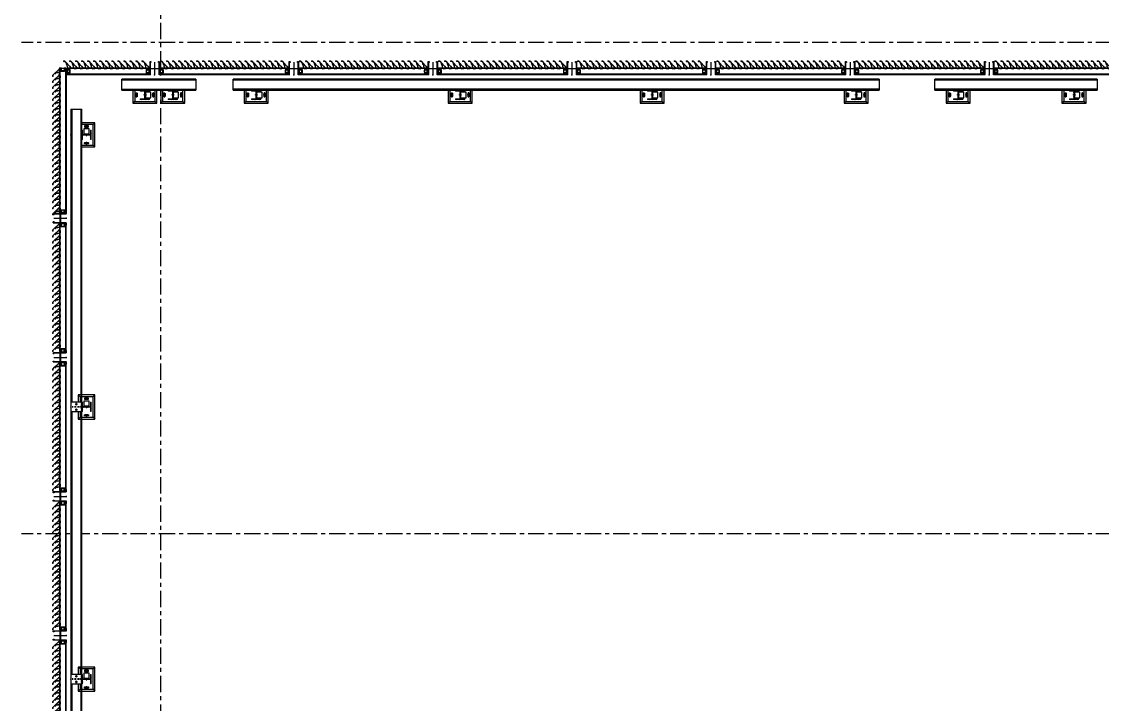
# Model space of a CAD drawing. Header units: millimetres. Extents: x -4391136 to -1798569, y -886572 to -291056.
# Drawn here: x -2376731 to -2365074, y -367200 to -359837 of the extents above; entities that cross this region are included whole.
import ezdxf
from ezdxf.enums import TextEntityAlignment as Align

# ---------------------------------------------------------------- set-up
doc = ezdxf.new("R2010")
doc.units = ezdxf.units.MM
doc.set_wipeout_variables(frame=1)
for name, pattern in [('CENTER', [50.8, 31.75, -6.35, 6.35, -6.35]), ('TA_GL_000.70000', [1.925, 0.7, -0.175, 0.175, -0.175, 0.7]), ('XKITLINE00', [0]), ('XKITLINE02', [4, 2, -2])]:
    doc.linetypes.add(name, pattern=pattern)
for name, color, linetype in [('000 - 0_SYM_DWG_GRID-BUBBLE_MAIN_COLOR_1', 7, 'Continuous'), ('000 - 0_SYM_DWG_GRIDLINE_MAIN_COLOR_251', 7, 'Continuous'), ('000 - GRID', 7, 'CENTER'), ('000 - STRUCTURE_STEEL_ACCESORIES_HATCH_', 7, 'Continuous'), ('000 - STRUCTURE_STEEL_ACCESORIES_HIDDEN_', 7, 'Continuous'), ('000 - STRUCTURE_STEEL_ACCESORIES_MAIN_COLOR_1', 7, 'Continuous'), ('000 - STRUCTURE_STEEL_FRAMING_CUT_COLOR_4', 7, 'Continuous'), ('000 - STRUCTURE_STEEL_FRAMING_HIDDEN_', 7, 'Continuous'), ('000 - STRUCTURE_STEEL_FRAMING_SUB_COLOR_2', 7, 'Continuous'), ('000 - STRUCTURE_STEEL_FRAMING_WIPEOUT_', 7, 'Continuous'), ('010 - ASPG_ACCESSORIES_MAIN_COLOR_1', 7, 'Continuous'), ('010 - ASPG_EXTR_MAIN_COLOR_2', 7, 'Continuous'), ('010 - ASPG_FRAMING_CUT_COLOR_4', 7, 'Continuous'), ('010 - ASPG_FRAMING_HATCH_', 7, 'Continuous'), ('010 - ASPG_FRAMING_MAIN_COLOR_1', 7, 'Continuous'), ('010 - ASPG_FRAMING_MAIN_COLOR_2', 7, 'Continuous'), ('010 - ASPG_FRAMING_SUB_COLOR_2', 7, 'Continuous'), ('010 - ASPG_FRAMING_WIPEOUT_', 7, 'Continuous'), ('_PP-Dim', 7, 'Continuous'), ('BOLT & SCREW', 7, 'Continuous'), ('Center Line', 7, 'CENTER')]:
    doc.layers.add(name, color=color, linetype=linetype)
for name, color, linetype, plot in [('000 - STRUCTURE_STEEL_FRAMING_DEF_SUB', 7, 'Continuous', False), ('010 - ASPG_EXTR_DEF_SUB', 7, 'Continuous', False), ('010 - ASPG_FASTERN_DEF_SUB', 7, 'Continuous', False), ('010 - ASPG_FRAMING_DEF_SUB', 7, 'Continuous', False)]:
    doc.layers.add(name, color=color, linetype=linetype, plot=plot)
doc.layers.add('12-GRID', color=7, linetype='CENTER', lineweight=13)
doc.layers.add('SCREW', color=7, linetype='Continuous', lineweight=5)
doc.styles.add('Arial', font='arial.ttf', dxfattribs={"height": 1500})
doc.styles.add('TA', font='', dxfattribs={"height": 4.5})
doc.styles.get('TA').set_extended_font_data('Cordia New')
pattern_1 = [(270, (1257419.24324, -520041.6224), (0.65495992507, -1.1344238721), [0.7562825814, -1.5125651628]), (30, (1257419.24324, -520041.6224), (0.65495992936, 1.1344238696), [0.7562825814, -1.5125651628]), (330, (1257419.24324, -520041.6224), (1.30991985442, -2.48e-09), [-1.5125651628, 0.7562825814])]
pattern_2 = [(315, (1257419.4929, -520021.6224), (1.3369313545, 1.3369313545), []), (45, (1257419.4929, -520021.6224), (-1.3369313545, 1.3369313545), [])]
pattern_3 = [(270, (1257419.4425, -520043.9224), (0.65495992507, -1.1344238721), [0.7562825814, -1.5125651628]), (30, (1257419.4425, -520043.9224), (0.65495992936, 1.1344238696), [0.7562825814, -1.5125651628]), (330, (1257419.4425, -520043.9224), (1.30991985442, -2.48e-09), [-1.5125651628, 0.7562825814])]
pattern_4 = [(315, (1257419.1929, -520023.9224), (1.3369313545, 1.3369313545), []), (45, (1257419.1929, -520023.9224), (-1.3369313545, 1.3369313545), [])]

# ---------------------------------------------------------------- blocks, each defined once
blk = doc.blocks.new('*U1273')
at = {"layer": '000 - 0_SYM_DWG_GRIDLINE_MAIN_COLOR_251', "color": 7, "linetype": 'ByBlock', "ltscale": 5}
blk.add_line((20, 0), (-232, 0), dxfattribs=at)
at = {"layer": '000 - 0_SYM_DWG_GRIDLINE_MAIN_COLOR_251', "color": 7}
blk.add_point((-212, 0), dxfattribs=at)
at = {"color": 7, "style": 'TA', "flags": 1}
blk.add_attdef('LOCATION', (6, -6), '', height=4.5, rotation=270, dxfattribs=at)
at = {"layer": '000 - 0_SYM_DWG_GRID-BUBBLE_MAIN_COLOR_1', "color": 7, "style": 'Arial'}
blk.add_attdef('GRID-HEAD', text='', height=4, rotation=270, dxfattribs=at).set_placement((63.75, 0), align=Align.MIDDLE_CENTER)
blk = doc.blocks.new('*U1278')
at = {"layer": '000 - 0_SYM_DWG_GRIDLINE_MAIN_COLOR_251', "color": 7, "linetype": 'ByBlock', "ltscale": 5}
blk.add_line((30, 0), (-560.5, 0), dxfattribs=at)
at = {"layer": '000 - 0_SYM_DWG_GRIDLINE_MAIN_COLOR_251', "color": 7}
blk.add_point((-530.5, 0), dxfattribs=at)
at = {"color": 7, "style": 'TA', "flags": 1}
blk.add_attdef('LOCATION', (6, -6), '', height=4.5, rotation=270, dxfattribs=at)
at = {"layer": '000 - 0_SYM_DWG_GRID-BUBBLE_MAIN_COLOR_1', "color": 7, "style": 'Arial'}
blk.add_attdef('GRID-HEAD', text='', height=4, rotation=180, dxfattribs=at).set_placement((73.75, 0), align=Align.MIDDLE_CENTER)
blk = doc.blocks.new('*U1279')
at = {"layer": '000 - 0_SYM_DWG_GRIDLINE_MAIN_COLOR_251', "color": 7, "linetype": 'ByBlock', "ltscale": 5}
blk.add_line((30, 0), (-560.5, 0), dxfattribs=at)
at = {"layer": '000 - 0_SYM_DWG_GRIDLINE_MAIN_COLOR_251', "color": 7}
blk.add_point((-530.5, 0), dxfattribs=at)
at = {"color": 7, "style": 'TA', "flags": 1}
blk.add_attdef('LOCATION', (6, -6), '', height=4.5, rotation=270, dxfattribs=at)
at = {"layer": '000 - 0_SYM_DWG_GRID-BUBBLE_MAIN_COLOR_1', "color": 7, "style": 'Arial'}
blk.add_attdef('GRID-HEAD', text='', height=4, rotation=180, dxfattribs=at).set_placement((73.75, 0), align=Align.MIDDLE_CENTER)
blk = doc.blocks.new('W-1-PP17-ENT2_REV00_20260526-152343_LOPF_MAIN_DIMS')
at = {"layer": '000 - GRID', "color": 7, "linetype": 'TA_GL_000.70000'}
for name, p, xscale, yscale, zscale, rotation in [('*U1273', (0, 0), 50.00000000000038, 50.00000000000038, 50.00000000000038, 90), ('*U1278', (-26525, -5300), 50.00000000000036, 50.00000000000036, 50.00000000000036, 180), ('*U1279', (-26525, -10600), 50.00000000000036, 50.00000000000036, 50.00000000000036, 180)]:
    blk.add_blockref(name, p, dxfattribs=dict(at, xscale=xscale, yscale=yscale, zscale=zscale, rotation=rotation))
blk = doc.blocks.new('000_ASPG_TYP_FILES_STRUCTURE_STEEL_BK')
at = {"layer": '000 - STRUCTURE_STEEL_ACCESORIES_HIDDEN_', "color": 7}
blk.add_lwpolyline([(0, 7), (5, 7), (5, -7), (0, -7)], close=True, dxfattribs=at)
at = {"layer": '000 - STRUCTURE_STEEL_ACCESORIES_MAIN_COLOR_1', "color": 7}
for points in [[(0, -30), (60, -30), (60, 30), (0, 30)], [(0, -30), (5, -30), (5, 30), (0, 30)]]:
    blk.add_lwpolyline(points, close=True, dxfattribs=at)
blk = doc.blocks.new('000_CKST_FAMELINE_STEEL_STRUCTURE-COLUMN_TOP_VIEW')
at = {"layer": '000 - STRUCTURE_STEEL_FRAMING_SUB_COLOR_2', "color": 7}
for p, q in [((-70, 110), (-90, 130)), ((70, 110), (90, 130)), ((-70, -110), (-90, -130)), ((70, -110), (90, -130))]:
    blk.add_line(p, q, dxfattribs=at)
for points in [[(90, 130), (-90, 130), (-90, -130), (90, -130)], [(70, 110), (-70, 110), (-70, -110), (70, -110)]]:
    blk.add_lwpolyline(points, close=True, dxfattribs=at)
at = {"color": 7, "rotation": 270}
blk.add_blockref('000_ASPG_TYP_FILES_STRUCTURE_STEEL_BK', (0, -3), dxfattribs=at)
at = {"color": 7}
blk.add_wipeout([(50, 50), (50, -50), (170, -50), (170, 50)], dxfattribs=at).dxf.layer = '000 - STRUCTURE_STEEL_FRAMING_WIPEOUT_'
at = {"layer": '000 - STRUCTURE_STEEL_ACCESORIES_HATCH_'}
h = blk.add_hatch(dxfattribs=at)
h.set_pattern_fill('ANSI32', scale=25, angle=270)
h.set_pattern_definition([(315, (1524.514, 2469.062), (6.629126, 6.629126), []), (315, (1524.514, 2464.642), (6.629126, 6.629126), [])])
h.paths.add_polyline_path([(-50, -50), (-42, -50), (-42, -3), (42, -3), (42, -50), (50, -50), (50, 50), (42, 50), (42, 3), (-42, 3), (-42, 50), (-50, 50)])
at = {"layer": '000 - STRUCTURE_STEEL_FRAMING_CUT_COLOR_4', "color": 7, "lineweight": 0}
blk.add_lwpolyline([(-50, -50), (-42, -50), (-42, -3), (42, -3), (42, -50), (50, -50), (50, 50), (42, 50), (42, 3), (-42, 3), (-42, 50), (-50, 50)], close=True, dxfattribs=at)
at = {"layer": '000 - STRUCTURE_STEEL_FRAMING_DEF_SUB', "color": 7, "linetype": 'XKITLINE00', "lineweight": 0}
for p, q in [((26, 90), (-26, 90)), ((0, 76), (0, 104)), ((0, 14), (0, -14)), ((96, 30), (124, 30)), ((110, 44), (110, 16)), ((26, 0), (-26, 0)), ((26, -90), (-26, -90)), ((0, -76), (0, -104)), ((96, -30), (124, -30)), ((110, -16), (110, -44))]:
    blk.add_line(p, q, dxfattribs=at)
at = {"layer": '000 - STRUCTURE_STEEL_FRAMING_HIDDEN_', "color": 7, "linetype": 'XKITLINE02', "ltscale": 4}
for p, q in [((50, 3), (170, 3)), ((56, -50), (56, 50)), ((50, -3), (170, -3))]:
    blk.add_line(p, q, dxfattribs=at)
at = {"layer": '000 - STRUCTURE_STEEL_FRAMING_SUB_COLOR_2', "color": 7}
for p, q in [((50, 3), (50, -3)), ((170, 3), (170, -3))]:
    blk.add_line(p, q, dxfattribs=at)
for points in [[(15, 83), (-15, 83, -0.414214), (-22, 90, -0.414214), (-15, 97), (15, 97, -0.414214), (22, 90), (22, 90, -0.414214)], [(15, -83), (-15, -83, 0.414214), (-22, -90, 0.414214), (-15, -97), (15, -97, 0.414214), (22, -90), (22, -90, 0.414214)]]:
    blk.add_lwpolyline(points, format="xyb", close=True, dxfattribs=at)
blk.add_lwpolyline([(50, 50), (50, -50), (170, -50), (170, 50)], close=True, dxfattribs=at)
for centre in [(110, 30), (110, -30)]:
    blk.add_circle(centre, 7, dxfattribs=at)
blk = doc.blocks.new('*U1995')
at = {"color": 7}
blk.add_wipeout([(0, 0), (1750, 0), (1750, 119.925), (0, 119.925)], dxfattribs=at).dxf.layer = '010 - ASPG_FRAMING_WIPEOUT_'
at = {"layer": '010 - ASPG_FRAMING_MAIN_COLOR_1', "color": 7}
for p, q in [((1750, 119.925), (0, 119.925)), ((0, 0), (0, 119.925)), ((1750, 119.925), (1750, 0)), ((0, 114.85), (1750, 114.85)), ((0, 109.54), (1750, 109.54)), ((0, 10.385), (1750, 10.385)), ((0, 5.31), (1750, 5.31)), ((0, 0), (1750, 0))]:
    blk.add_line(p, q, dxfattribs=at)
blk = doc.blocks.new('*U1996')
at = {"color": 7}
blk.add_wipeout([(0, 0), (6970, 0), (6970, 119.925), (0, 119.925)], dxfattribs=at).dxf.layer = '010 - ASPG_FRAMING_WIPEOUT_'
at = {"layer": '010 - ASPG_FRAMING_MAIN_COLOR_1', "color": 7}
for p, q in [((6970, 119.925), (0, 119.925)), ((0, 0), (0, 119.925)), ((6970, 119.925), (6970, 0)), ((0, 114.85), (6970, 114.85)), ((0, 109.54), (6970, 109.54)), ((0, 10.385), (6970, 10.385)), ((0, 5.31), (6970, 5.31)), ((0, 0), (6970, 0))]:
    blk.add_line(p, q, dxfattribs=at)
blk = doc.blocks.new('*U1997')
at = {"color": 7}
blk.add_wipeout([(0, 0), (800, 0), (800, 120), (0, 120)], dxfattribs=at).dxf.layer = '010 - ASPG_FRAMING_WIPEOUT_'
at = {"layer": '010 - ASPG_FRAMING_MAIN_COLOR_1', "color": 7}
for p, q in [((800, 120), (0, 120)), ((0, 0), (0, 120)), ((800, 120), (800, 0)), ((0, 115), (800, 115)), ((0, 110), (800, 110)), ((0, 10), (800, 10)), ((0, 5), (800, 5)), ((0, 0), (800, 0))]:
    blk.add_line(p, q, dxfattribs=at)
blk = doc.blocks.new('*U3395')
at = {"layer": '12-GRID', "color": 7, "linetype": 'CENTER'}
for p, q in [((0, -6), (0, 2)), ((-4, -2), (4, -2))]:
    blk.add_line(p, q, dxfattribs=at)
at = {"layer": 'BOLT & SCREW', "color": 7}
for p, q in [((-1, -2), (-2, -2)), ((-1, -2), (-2, -2)), ((0, -2), (-1, -2)), ((0, -2), (-1, -2)), ((0, -1), (0, 0)), ((0, -1), (0, 0)), ((0, -2), (0, -1)), ((0, -2), (0, -1)), ((0, -2), (1, -2)), ((0, -3), (0, -2)), ((0, -2), (0, -3)), ((0, -2), (1, -2)), ((0, -3), (0, -4)), ((0, -3), (0, -4)), ((1, -2), (2, -2)), ((1, -2), (2, -2))]:
    blk.add_line(p, q, dxfattribs=at)
for points in [[(-2, -2), (-1, -2, 0.414214), (0, -1), (0, 0), (0, 0), (0, -1, 0.414214), (1, -2), (2, -2), (2, -2), (1, -2, 0.414214), (0, -3), (0, -4), (0, -4), (0, -3, 0.414214), (-1, -2), (-2, -2)], [(0, -2, -0.414214), (0, -2), (1, -2), (1, -2), (0, -2, -0.414214), (0, -2), (0, -1), (0, -1), (0, -2, -0.414214), (0, -2), (-1, -2), (-1, -2), (0, -2, -0.414214), (0, -2), (0, -3), (0, -3)]]:
    blk.add_lwpolyline(points, format="xyb", close=True, dxfattribs=at)
blk.add_circle((0, -2), 3.5, dxfattribs=at)
blk = doc.blocks.new('000_ASPG_TYP_FILES_20260218-010703_FRAME_EXTR_')
at = {"layer": '010 - ASPG_FRAMING_HATCH_'}
h = blk.add_hatch(dxfattribs=at)
h.set_pattern_fill('ANSI32', scale=0.1, angle=180)
edge = h.paths.add_edge_path()
edge.add_line((2, 16), (2, 2))
edge.add_line((2, 2), (40, 2))
edge.add_arc((40, 2), 0.3, 0, 90, ccw=False)
edge.add_line((40, 2), (40, 0))
edge.add_arc((40, 0), 0.3, -90, 0, ccw=False)
edge.add_line((40, 0), (0, 0))
edge.add_arc((0, 0), 0.3, 180, 270, ccw=False)
edge.add_line((0, 0), (0, 18))
edge.add_arc((0, 18), 0.3, 90, 180, ccw=False)
edge.add_line((0, 18), (23, 18))
edge.add_arc((23, 19), 0.5, 270, 380.2095)
edge.add_arc((26, 20), 3.35, 182.0638, 200.2095, ccw=False)
edge.add_arc((24, 20), 0.76, 2.0638, 182.0638, ccw=False)
edge.add_arc((26, 20), 1.83, 182.0638, 447.9362)
edge.add_arc((26, 22), 0.76, 87.9362, 267.9362, ccw=False)
edge.add_arc((26, 20), 3.35, 69.7905, 87.9362, ccw=False)
edge.add_arc((27, 23), 0.5, 249.7905, 360)
edge.add_line((28, 23), (28, 27))
edge.add_line((28, 27), (28, 27))
edge.add_line((28, 27), (28, 28))
edge.add_line((28, 28), (28, 39))
edge.add_line((28, 39), (28, 39))
edge.add_line((28, 39), (28, 40))
edge.add_line((28, 40), (28, 43))
edge.add_arc((27, 43), 0.5, 0, 110.2095)
edge.add_arc((26, 46), 3.35, 272.0638, 290.2095, ccw=False)
edge.add_arc((26, 44), 0.76, 92.0638, 272.0638, ccw=False)
edge.add_arc((26, 46), 1.83, 272.0638, 537.9362)
edge.add_arc((24, 47), 0.76, 177.9362, 357.9362, ccw=False)
edge.add_arc((26, 46), 3.35, 159.7905, 177.9362, ccw=False)
edge.add_arc((23, 48), 0.5, 339.7905, 450)
edge.add_line((23, 48), (0, 48))
edge.add_arc((0, 49), 0.3, 180, 270, ccw=False)
edge.add_line((0, 49), (0, 60))
edge.add_arc((0, 60), 0.3, 90, 180, ccw=False)
edge.add_line((0, 60), (5, 60))
edge.add_line((5, 60), (5, 65))
edge.add_arc((5, 65), 0.3, 90, 180, ccw=False)
edge.add_line((5, 65), (30, 65))
edge.add_line((30, 65), (30, 64))
edge.add_arc((30, 64), 0.3, -90, 0, ccw=False)
edge.add_line((30, 63), (7, 63))
edge.add_arc((7, 63), 0.3, 90, 180)
edge.add_line((7, 63), (7, 58))
edge.add_line((7, 58), (2, 58))
edge.add_arc((2, 58), 0.3, 90, 180)
edge.add_line((2, 58), (2, 51))
edge.add_arc((2, 51), 0.3, 180, 270)
edge.add_line((2, 50), (30, 50))
edge.add_arc((30, 50), 0.3, 0, 90, ccw=False)
edge.add_line((30, 50), (30, 27))
edge.add_line((30, 27), (30, 16))
edge.add_arc((30, 16), 0.3, -90, 0, ccw=False)
edge.add_line((30, 16), (2, 16))
at = {"layer": '010 - ASPG_FRAMING_CUT_COLOR_4', "color": 7}
blk.add_lwpolyline([(2, 16), (2, 2), (40, 2, -0.414214), (40, 2), (40, 0, -0.414214), (40, 0), (0, 0, -0.414214), (0, 0), (0, 18, -0.414214), (0, 18), (23, 18, 0.52173), (23, 19, -0.079342), (23, 20, -1), (24, 20, 2.296346), (26, 22, -1), (26, 23, -0.079342), (27, 23, 0.52173), (28, 23), (28, 27), (28, 27), (28, 28), (28, 39), (28, 39), (28, 40), (28, 43, 0.52173), (27, 43, -0.079342), (26, 43, -1), (26, 45, 2.296346), (24, 47, -1), (23, 47, -0.079342), (23, 48, 0.52173), (23, 48), (0, 48, -0.414214), (0, 49), (0, 60, -0.414214), (0, 60), (5, 60), (5, 65, -0.414214), (5, 65), (30, 65), (30, 64, -0.414214), (30, 63), (7, 63, 0.414214), (7, 63), (7, 58), (2, 58, 0.414214), (2, 58), (2, 51, 0.414214), (2, 50), (30, 50, -0.414214), (30, 50), (30, 27), (30, 16, -0.414214), (30, 16)], format="xyb", close=True, dxfattribs=at)
at = {"color": 7}
for p in [(26, 48), (26, 22)]:
    blk.add_blockref('*U3395', p, dxfattribs=at)
blk = doc.blocks.new('*U3397')
at = {"layer": '010 - ASPG_FRAMING_HATCH_', "transparency": 33554585}
h = blk.add_hatch(dxfattribs=at)
h.set_pattern_fill('ANSI32', scale=0.25)
edge = h.paths.add_edge_path()
edge.add_line((2, -50), (2, -75))
edge.add_line((2, -75), (0, -75))
edge.add_line((0, -75), (0, -49))
edge.add_arc((1, -49), 1, 90, 180, ccw=False)
edge.add_line((1, -48), (63, -48))
edge.add_arc((63, -47), 1, 270, 360)
edge.add_line((64, -47), (64, 47))
edge.add_arc((63, 47), 1, 0, 90)
edge.add_line((63, 48), (1, 48))
edge.add_arc((1, 49), 1, 180, 270, ccw=False)
edge.add_line((0, 49), (0, 75))
edge.add_line((0, 75), (2, 75))
edge.add_line((2, 75), (2, 50))
edge.add_line((2, 50), (141, 50))
edge.add_line((141, 50), (141, 41))
edge.add_arc((140, 41), 1, 270, 360, ccw=False)
edge.add_line((140, 40), (132, 40))
edge.add_arc((132, 41), 1, 180, 270, ccw=False)
edge.add_line((131, 41), (131, 47))
edge.add_arc((130, 47), 1, 0, 90)
edge.add_line((130, 48), (67, 48))
edge.add_arc((67, 47), 1, 90, 180)
edge.add_line((66, 47), (66, -47))
edge.add_arc((67, -47), 1, 180, 270)
edge.add_line((67, -48), (130, -48))
edge.add_arc((130, -47), 1, 270, 360)
edge.add_line((131, -47), (131, -41))
edge.add_arc((132, -41), 1, 90, 180, ccw=False)
edge.add_line((132, -40), (140, -40))
edge.add_arc((140, -41), 1, 0, 90, ccw=False)
edge.add_line((141, -41), (141, -50))
edge.add_line((141, -50), (2, -50))
h.paths.add_polyline_path([(139, 48), (139, 42), (133, 42), (133, 48)], flags=16)
h.paths.add_polyline_path([(139, -48), (139, -42), (133, -42), (133, -48)], flags=16)
at = {"layer": '010 - ASPG_FRAMING_HATCH_'}
h = blk.add_hatch(dxfattribs=at)
h.set_pattern_fill('ANSI37', scale=0.595498, angle=-90)
h.set_pattern_definition(pattern_4)
edge = h.paths.add_edge_path()
edge.add_ellipse((12, 55), major_axis=(0, -5), ratio=0.644482, start_angle=180, end_angle=360, ccw=False)
edge.add_line((12, 60), (2, 60))
edge.add_arc((-8, 55), 11.1, -26.7963, 26.7963, ccw=False)
edge.add_line((2, 50), (12, 50))
h = blk.add_hatch(dxfattribs=at)
h.set_pattern_fill('HONEY', scale=0.238199, angle=-90)
h.set_pattern_definition(pattern_3)
edge = h.paths.add_edge_path()
edge.add_ellipse((12, 55), major_axis=(0, -5), ratio=0.644482, start_angle=0, end_angle=360, ccw=False)
h = blk.add_hatch(dxfattribs=at)
h.set_pattern_fill('HONEY', scale=0.238199, angle=-90)
h.set_pattern_definition(pattern_1)
edge = h.paths.add_edge_path()
edge.add_ellipse((58, 55), major_axis=(0, -5), ratio=0.644482, start_angle=0, end_angle=360)
h = blk.add_hatch(dxfattribs=at)
h.set_pattern_fill('ANSI37', scale=0.595498, angle=-90)
h.set_pattern_definition(pattern_2)
edge = h.paths.add_edge_path()
edge.add_ellipse((58, 55), major_axis=(0, -5), ratio=0.644482, start_angle=0, end_angle=180)
edge.add_line((58, 60), (62, 60))
edge.add_arc((62, 60), 0.3, -90, 0)
edge.add_line((62, 60), (62, 61))
edge.add_line((62, 61), (62, 62))
edge.add_line((62, 62), (62, 62))
edge.add_line((62, 62), (62, 63))
edge.add_line((62, 63), (62, 63))
edge.add_line((62, 63), (62, 64))
edge.add_line((62, 64), (62, 64))
edge.add_line((62, 64), (62, 65))
edge.add_line((62, 65), (63, 65))
edge.add_line((63, 65), (64, 66))
edge.add_line((64, 66), (64, 65))
edge.add_line((64, 65), (65, 66))
edge.add_line((65, 66), (65, 65))
edge.add_line((65, 65), (66, 66))
edge.add_line((66, 66), (66, 65))
edge.add_line((66, 65), (67, 65))
edge.add_arc((67, 65), 0.3, -90, 0)
edge.add_line((67, 65), (67, 60))
edge.add_arc((77, 55), 11.1, 153.2037, 206.7963)
edge.add_line((67, 50), (58, 50))
h = blk.add_hatch(dxfattribs=at)
h.set_pattern_fill('ANSI37', scale=0.595498, angle=-90)
h.set_pattern_definition(pattern_4)
edge = h.paths.add_edge_path()
edge.add_ellipse((12, -55), major_axis=(0, 5), ratio=0.644482, start_angle=0, end_angle=180)
edge.add_line((12, -60), (2, -60))
edge.add_arc((-8, -55), 11.1, 333.2037, 386.7963)
edge.add_line((2, -50), (12, -50))
h = blk.add_hatch(dxfattribs=at)
h.set_pattern_fill('HONEY', scale=0.238199, angle=-90)
h.set_pattern_definition(pattern_3)
edge = h.paths.add_edge_path()
edge.add_ellipse((12, -55), major_axis=(0, 5), ratio=0.644482, start_angle=0, end_angle=360)
h = blk.add_hatch(dxfattribs=at)
h.set_pattern_fill('HONEY', scale=0.238199, angle=-90)
h.set_pattern_definition(pattern_1)
edge = h.paths.add_edge_path()
edge.add_ellipse((58, -55), major_axis=(0, 5), ratio=0.644482, start_angle=0, end_angle=360, ccw=False)
h = blk.add_hatch(dxfattribs=at)
h.set_pattern_fill('ANSI37', scale=0.595498, angle=-90)
h.set_pattern_definition(pattern_2)
edge = h.paths.add_edge_path()
edge.add_ellipse((58, -55), major_axis=(0, 5), ratio=0.644482, start_angle=180, end_angle=360, ccw=False)
edge.add_line((58, -60), (62, -60))
edge.add_arc((62, -60), 0.3, 360, 450, ccw=False)
edge.add_line((62, -60), (62, -61))
edge.add_line((62, -61), (62, -62))
edge.add_line((62, -62), (62, -62))
edge.add_line((62, -62), (62, -63))
edge.add_line((62, -63), (62, -63))
edge.add_line((62, -63), (62, -64))
edge.add_line((62, -64), (62, -64))
edge.add_line((62, -64), (62, -65))
edge.add_line((62, -65), (63, -65))
edge.add_line((63, -65), (64, -66))
edge.add_line((64, -66), (64, -65))
edge.add_line((64, -65), (65, -66))
edge.add_line((65, -66), (65, -65))
edge.add_line((65, -65), (66, -66))
edge.add_line((66, -66), (66, -65))
edge.add_line((66, -65), (67, -65))
edge.add_arc((67, -65), 0.3, 360, 450, ccw=False)
edge.add_line((67, -65), (67, -60))
edge.add_arc((77, -55), 11.1, 153.2037, 206.7963, ccw=False)
edge.add_line((67, -50), (58, -50))
at = {"layer": '010 - ASPG_FASTERN_DEF_SUB', "color": 7}
blk.add_point((0, 0), dxfattribs=at)
at = {"layer": '010 - ASPG_FRAMING_CUT_COLOR_4', "color": 7}
blk.add_lwpolyline([(2, -50), (2, -75), (0, -75), (0, -49, -0.414214), (1, -48), (63, -48, 0.414214), (64, -47), (64, 47, 0.414214), (63, 48), (1, 48, -0.414214), (0, 49), (0, 75), (2, 75), (2, 50), (141, 50), (141, 41, -0.414214), (140, 40), (132, 40, -0.414214), (131, 41), (131, 47, 0.414214), (130, 48), (67, 48, 0.414214), (66, 47), (66, -47, 0.414214), (67, -48), (130, -48, 0.414214), (131, -47), (131, -41, -0.414214), (132, -40), (140, -40, -0.414214), (141, -41), (141, -50)], format="xyb", close=True, dxfattribs=at)
for points in [[(139, 48), (139, 42), (133, 42), (133, 48)], [(139, -48), (139, -42), (133, -42), (133, -48)]]:
    blk.add_lwpolyline(points, close=True, dxfattribs=at)
at = {"layer": '010 - ASPG_FRAMING_DEF_SUB', "color": 7, "transparency": 33554508}
blk.add_line((136, 0), (-5, 0), dxfattribs=at)
at = {"layer": '010 - ASPG_FRAMING_DEF_SUB', "color": 7, "transparency": 33554457}
for points in [[(2, 50), (15, 50), (15, 60), (2, 60)], [(54, 50), (67, 50), (67, 66), (54, 66)], [(2, -50), (15, -50), (15, -60), (2, -60)], [(54, -50), (67, -50), (67, -66), (54, -66)]]:
    blk.add_lwpolyline(points, close=True, dxfattribs=at)
at = {"layer": '010 - ASPG_FRAMING_SUB_COLOR_2', "color": 7}
for points in [[(12, 50), (2, 50, 0.238199), (2, 60), (12, 60)], [(58, 50), (67, 50, -0.238199), (67, 60), (67, 65, -0.414214), (67, 65), (66, 65), (66, 66), (65, 65), (65, 66), (64, 65), (64, 66), (63, 65), (62, 65), (62, 64), (62, 64), (62, 63), (62, 63), (62, 62), (62, 62), (62, 61), (62, 60, -0.414214), (62, 60), (58, 60)], [(12, -50), (2, -50, -0.238199), (2, -60), (12, -60)], [(58, -50), (67, -50, 0.238199), (67, -60), (67, -65, 0.414214), (67, -65), (66, -65), (66, -66), (65, -65), (65, -66), (64, -65), (64, -66), (63, -65), (62, -65), (62, -64), (62, -64), (62, -63), (62, -63), (62, -62), (62, -62), (62, -61), (62, -60, 0.414214), (62, -60), (58, -60)]]:
    blk.add_lwpolyline(points, format="xyb", dxfattribs=at)
at = {"layer": '010 - ASPG_FRAMING_SUB_COLOR_2', "color": 7, "extrusion": (0, 0, -1)}
for centre, major_axis in [((12, 55), (0, -5)), ((58, -55), (0, 5))]:
    blk.add_ellipse(centre, major_axis=major_axis, ratio=0.644482, dxfattribs=at)
at = {"layer": '010 - ASPG_FRAMING_SUB_COLOR_2', "color": 7}
for centre, major_axis in [((58, 55), (0, -5)), ((12, -55), (0, 5))]:
    blk.add_ellipse(centre, major_axis=major_axis, ratio=0.644482, dxfattribs=at)
blk = doc.blocks.new('PZG35-9D5')
at = {"layer": 'Center Line', "color": 7}
blk.add_line((0, 4), (0, -11), dxfattribs=at)
at = {"layer": 'SCREW', "color": 7}
for p, q in [((-1, 0), (-1, -1)), ((1, 0), (1, -1)), ((-2, -1), (-1, -2)), ((-2, -1), (-1, -1)), ((-2, -1), (2, -1)), ((-2, -3), (2, -2)), ((-2, -3), (-1, -2)), ((-2, -3), (-1, -3)), ((-2, -4), (-1, -4)), ((-2, -4), (-1, -4)), ((-2, -4), (-1, -4)), ((-1, -1), (1, -1)), ((-1, -2), (1, -1)), ((-1, -2), (-1, -2)), ((-1, -2), (1, -2)), ((-1, -3), (-1, -4)), ((-1, -3), (1, -3)), ((-1, -4), (-1, -8)), ((-1, -4), (-1, -4)), ((-1, -4), (-1, -4)), ((0, -10), (-1, -8)), ((0, -10), (1, -8)), ((1, -1), (1, -2)), ((2, -1), (1, -1)), ((2, -1), (1, -1)), ((2, -2), (1, -2)), ((2, -2), (1, -3)), ((1, -3), (1, -3)), ((1, -3), (1, -3)), ((2, -4), (1, -3)), ((1, -4), (1, -4)), ((1, -4), (2, -4)), ((1, -4), (1, -4)), ((1, -5), (1, -4)), ((2, -5), (1, -4)), ((2, -4), (1, -4)), ((1, -5), (1, -8)), ((1, -5), (2, -5)), ((1, -5), (1, -5)), ((2, -5), (1, -5))]:
    blk.add_line(p, q, dxfattribs=at)
blk.add_lwpolyline([(0, -10), (1, -5), (1, -4, 0.417657), (0, -3, 0.108102), (-1, -4), (-1, -5)], format="xyb", dxfattribs=at)
blk = doc.blocks.new('*U3396')
at = {"layer": 'SCREW', "color": 7}
blk.add_lwpolyline([(3, 2, 0.09906), (1, 3), (1, 2), (-1, 2), (-1, 3, 0.09906), (-3, 2, 0.266588), (-4, 1), (-4, 0, 0.414214), (-3, 0), (3, 0, 0.414214), (3, 0), (3, 1, 0.266588)], format="xyb", close=True, dxfattribs=at)
blk.add_blockref('PZG35-9D5', (0, 0), dxfattribs=at)
blk = doc.blocks.new('*U3399')
at = {"color": 7}
blk.add_point((0, 0), dxfattribs=at)
at = {"layer": '010 - ASPG_ACCESSORIES_MAIN_COLOR_1', "color": 7}
blk.add_lwpolyline([(-40, -1, 0.414214), (-40, -1), (-40, -7, 0.57735), (-40, -8), (-37, -6, 0.767327), (-37, -5), (-38, -5, -0.414214), (-38, -5), (-38, -3, -0.414214), (-38, -3), (-32, -3, -0.388879), (-32, -3), (-32, -4, 0.388879), (-31, -5), (-30, -5, 0.414214), (-30, -4), (-30, -3, -0.414214), (-30, -3), (0, -3, -0.378969), (3, -5), (8, -43, 0.446593), (12, -45, -0.489802), (16, -49), (16, -49, -0.18248), (16, -50, -0.267949), (15, -50, 1.122115), (15, -52, 0.405004), (18, -49), (18, -49, 0.489805), (11, -43, -0.446597), (10, -42), (5, -1, 0.364176), (5, -1)], format="xyb", close=True, dxfattribs=at)
at = {"layer": '010 - ASPG_EXTR_DEF_SUB', "color": 7}
for p in [(-40, 0), (43, -77), (43, -77)]:
    blk.add_point(p, dxfattribs=at)
at = {"layer": '010 - ASPG_EXTR_MAIN_COLOR_2', "color": 7}
blk.add_lwpolyline([(11, -48), (11, -47), (12, -48), (12, -47, -0.535538), (14, -49, 0.991572), (16, -50, 1.157025), (9, -49, -0.688558), (8, -49), (-17, -22), (-32, -6), (-32, -3, 0.414312), (-33, -3), (-38, -3, 0.414116), (-38, -3), (-38, -4, 0.414214), (-38, -5), (-36, -5, -0.205895), (-36, -5), (33, -77), (43, -77, 0.668179), (43, -77), (41, -74, 0.668179), (40, -74), (40, -76), (34, -76), (12, -53, -0.558354), (12, -52, 0.766275), (12, -50, -0.438583), (11, -48)], format="xyb", close=True, dxfattribs=at)
at = {"layer": 'SCREW', "color": 7, "rotation": 180}
for p in [(-22, -2), (-8, -2)]:
    blk.add_blockref('*U3396', p, dxfattribs=at)
blk = doc.blocks.new('*U3050')
at = {"color": 7}
blk.add_wipeout([(1440, 4), (60, 4), (60, 69), (1440, 69)], dxfattribs=at).dxf.layer = '010 - ASPG_FRAMING_WIPEOUT_'
blk.add_point((60, 69), dxfattribs=at)
at = {"layer": '010 - ASPG_FRAMING_MAIN_COLOR_2', "color": 7}
blk.add_lwpolyline([(1410, 69), (90, 69), (90, 6), (1410, 6)], close=True, dxfattribs=at)
at = {"layer": '010 - ASPG_FRAMING_SUB_COLOR_2', "color": 7}
for points in [[(1440, 4), (60, 4), (60, 69), (1440, 69)], [(60, 2), (60, 4), (1440, 4), (1440, 2)]]:
    blk.add_lwpolyline(points, close=True, dxfattribs=at)
at = {"color": 7, "transparency": 33554559, "xscale": -1, "rotation": 270}
for p in [(0, 0), (1500, 0)]:
    blk.add_blockref('*U3397', p, dxfattribs=at)
at = {"color": 7, "xscale": -1, "rotation": 180}
for p in [(92, 69), (157, 69), (222, 69), (287, 69), (352, 69), (417, 69), (482, 69), (547, 69), (612, 69), (677, 69), (742, 69), (807, 69), (872, 69), (937, 69), (1002, 69), (1067, 69), (1132, 69), (1197, 69), (1262, 69), (1327, 69), (1392, 69)]:
    blk.add_blockref('*U3399', p, dxfattribs=at)
at = {"color": 7}
blk.add_blockref('000_ASPG_TYP_FILES_20260218-010703_FRAME_EXTR_', (60, 4), dxfattribs=at)
at = {"color": 7, "xscale": -1}
blk.add_blockref('000_ASPG_TYP_FILES_20260218-010703_FRAME_EXTR_', (1440, 4), dxfattribs=at)
blk = doc.blocks.new('*U2063')
at = {"color": 7}
blk.add_wipeout([(945, 4), (60, 4), (60, 69), (945, 69)], dxfattribs=at).dxf.layer = '010 - ASPG_FRAMING_WIPEOUT_'
blk.add_point((60, 69), dxfattribs=at)
at = {"layer": '010 - ASPG_FRAMING_MAIN_COLOR_2', "color": 7}
blk.add_lwpolyline([(915, 69), (90, 69), (90, 6), (915, 6)], close=True, dxfattribs=at)
at = {"layer": '010 - ASPG_FRAMING_SUB_COLOR_2', "color": 7}
for points in [[(945, 4), (60, 4), (60, 69), (945, 69)], [(60, 2), (60, 4), (945, 4), (945, 2)]]:
    blk.add_lwpolyline(points, close=True, dxfattribs=at)
at = {"color": 7, "transparency": 33554559, "xscale": -1, "rotation": 270}
blk.add_blockref('*U3397', (0, 0), dxfattribs=at)
at = {"color": 7, "xscale": -1, "rotation": 180}
for p in [(92, 69), (157, 69), (222, 69), (287, 69), (352, 69), (417, 69), (482, 69), (547, 69), (612, 69), (677, 69), (742, 69), (807, 69), (872, 69), (937, 69)]:
    blk.add_blockref('*U3399', p, dxfattribs=at)
at = {"color": 7}
blk.add_blockref('000_ASPG_TYP_FILES_20260218-010703_FRAME_EXTR_', (60, 4), dxfattribs=at)
at = {"color": 7, "xscale": -1}
blk.add_blockref('000_ASPG_TYP_FILES_20260218-010703_FRAME_EXTR_', (945, 4), dxfattribs=at)
blk = doc.blocks.new('*U1999')
at = {"color": 7}
blk.add_wipeout([(0, 0), (9350, 0), (9350, 119.925), (0, 119.925)], dxfattribs=at).dxf.layer = '010 - ASPG_FRAMING_WIPEOUT_'
at = {"layer": '010 - ASPG_FRAMING_MAIN_COLOR_1', "color": 7}
for p, q in [((9350, 119.925), (0, 119.925)), ((0, 0), (0, 119.925)), ((9350, 119.925), (9350, 0)), ((0, 114.85), (9350, 114.85)), ((0, 109.54), (9350, 109.54)), ((0, 10.385), (9350, 10.385)), ((0, 5.31), (9350, 5.31)), ((0, 0), (9350, 0))]:
    blk.add_line(p, q, dxfattribs=at)
blk = doc.blocks.new('*U2001')
at = {"color": 7}
blk.add_wipeout([(1617, 4), (60, 4), (60, 69), (1617, 69)], dxfattribs=at).dxf.layer = '010 - ASPG_FRAMING_WIPEOUT_'
blk.add_point((60, 69), dxfattribs=at)
at = {"layer": '010 - ASPG_FRAMING_MAIN_COLOR_2', "color": 7}
blk.add_lwpolyline([(1587, 69), (90, 69), (90, 6), (1587, 6)], close=True, dxfattribs=at)
at = {"layer": '010 - ASPG_FRAMING_SUB_COLOR_2', "color": 7}
for points in [[(1617, 4), (60, 4), (60, 69), (1617, 69)], [(60, 2), (60, 4), (1617, 4), (1617, 2)]]:
    blk.add_lwpolyline(points, close=True, dxfattribs=at)
at = {"color": 7, "transparency": 33554559, "xscale": -1, "rotation": 270}
blk.add_blockref('*U3397', (0, 0), dxfattribs=at)
at = {"color": 7, "rotation": 180}
for p in [(82, 69), (147, 69), (212, 69), (277, 69), (342, 69), (407, 69), (472, 69), (537, 69), (602, 69), (667, 69), (732, 69), (797, 69), (862, 69), (927, 69), (992, 69), (1057, 69), (1122, 69), (1187, 69), (1252, 69), (1317, 69), (1382, 69), (1447, 69), (1512, 69), (1577, 69)]:
    blk.add_blockref('*U3399', p, dxfattribs=at)
at = {"color": 7}
blk.add_blockref('000_ASPG_TYP_FILES_20260218-010703_FRAME_EXTR_', (60, 4), dxfattribs=at)
at = {"color": 7, "xscale": -1}
blk.add_blockref('000_ASPG_TYP_FILES_20260218-010703_FRAME_EXTR_', (1617, 4), dxfattribs=at)
blk = doc.blocks.new('W-1-PP17-ENT2_REV00_20260528-225335_ASPG_UPPF')
at = {"color": 7, "rotation": 270}
for p in [(-9850, -10035), (-8600, -10035), (-7500, -10035), (-5300, -10035), (-3230, -10035), (-1030, -10035), (170, -10035)]:
    blk.add_blockref('000_CKST_FAMELINE_STEEL_STRUCTURE-COLUMN_TOP_VIEW', p, dxfattribs=at)
blk.add_blockref('000_CKST_FAMELINE_STEEL_STRUCTURE-COLUMN_TOP_VIEW', (-130, -10035), dxfattribs=at)
at = {"color": 7}
for name, p in [('*U1995', (-10100, -10205)), ('*U1996', (-7750, -10205))]:
    blk.add_blockref(name, p, dxfattribs=at)
blk.add_blockref('*U1997', (-380, -10205), dxfattribs=at)
at = {"color": 7, "xscale": -1, "zscale": -1, "rotation": 180}
blk.add_blockref('*U3050', (-8935, -10253), dxfattribs=at)
for p in [(-10435, -10253), (-7435, -10253)]:
    blk.add_blockref('*U3050', p, dxfattribs=at)
blk.add_blockref('*U3050', (-5935, -10253), dxfattribs=at)
blk.add_blockref('*U3050', (-4435, -10253), dxfattribs=at)
blk.add_blockref('*U3050', (-2935, -10253), dxfattribs=at)
blk.add_blockref('*U3050', (-1435, -10253), dxfattribs=at)
at = {"color": 7, "xscale": -1, "rotation": 180}
blk.add_blockref('*U2063', (65, -10253), dxfattribs=at)
at = {"color": 7, "rotation": 270}
blk.add_blockref('*U2001', (1018, -8705), dxfattribs=at)
at = {"color": 7}
blk.add_blockref('000_CKST_FAMELINE_STEEL_STRUCTURE-COLUMN_TOP_VIEW', (800, -9605), dxfattribs=at)
at = {"color": 7, "rotation": 90}
blk.add_blockref('*U1999', (970, -9880), dxfattribs=at)
at = {"color": 7, "xscale": -1, "zscale": -1, "rotation": 270}
blk.add_blockref('*U3050', (1018, -8705), dxfattribs=at)
blk.add_blockref('*U3050', (1018, -7205), dxfattribs=at)
blk.add_blockref('*U3050', (1018, -5705), dxfattribs=at)
at = {"color": 7}
blk.add_blockref('000_CKST_FAMELINE_STEEL_STRUCTURE-COLUMN_TOP_VIEW', (800, -6670), dxfattribs=at)
at = {"color": 7, "xscale": -1, "zscale": -1, "rotation": 270}
blk.add_blockref('*U3050', (1018, -4205), dxfattribs=at)
at = {"color": 7}
blk.add_blockref('000_CKST_FAMELINE_STEEL_STRUCTURE-COLUMN_TOP_VIEW', (800, -3735), dxfattribs=at)

msp = doc.modelspace()

# ---------------------------------------------------------------- block references
at = {"layer": '_PP-Dim', "color": 7, "rotation": 180}
msp.add_blockref('W-1-PP17-ENT2_REV00_20260526-152343_LOPF_MAIN_DIMS', (-2375230.6, -370662.6), dxfattribs=at)

# ---------------------------------------------------------------- next in the draw order: block references
at = {"color": 7, "rotation": 180}
msp.add_blockref('W-1-PP17-ENT2_REV00_20260528-225335_ASPG_UPPF', (-2375230.6, -370662.6), dxfattribs=at)

doc.saveas('drawing.dxf')
